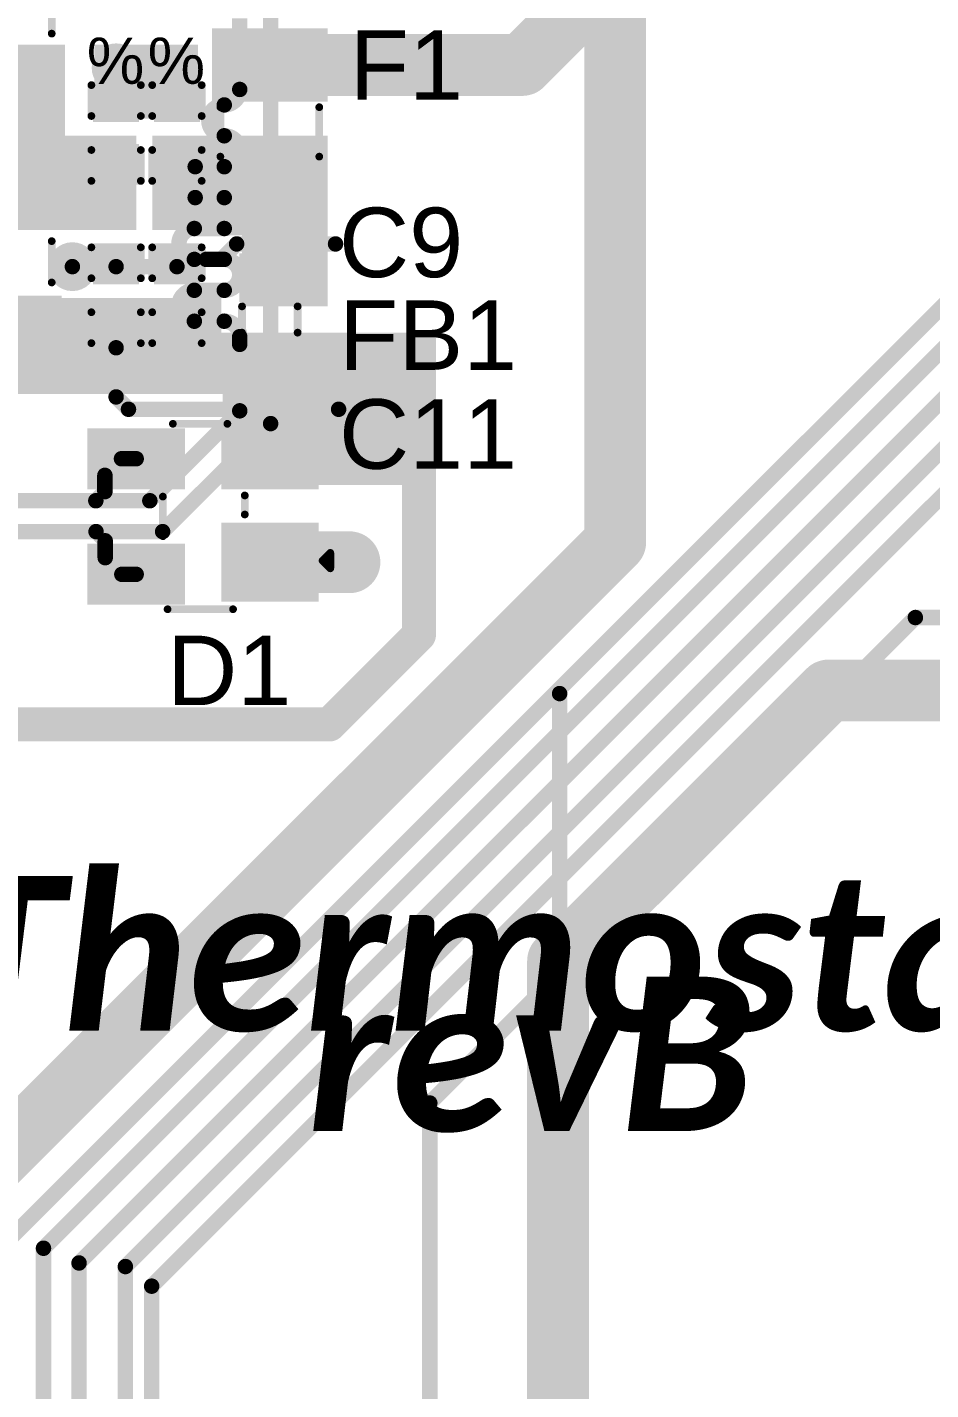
# Model space of a CAD drawing. Header units: millimetres. Extents: x -0.15 to 3.79, y -0.54 to 3.26.
# Drawn here: x 0.267 to 0.851, y 1.05 to 1.932 of the extents above; entities that cross this region are included whole.
import ezdxf

# ---------------------------------------------------------------- set-up
doc = ezdxf.new("R2010")
doc.units = ezdxf.units.MM
doc.header["$MEASUREMENT"] = 0
for name, color, linetype in [('BottomLayer', 5, 'Continuous'), ('BottomSolder', 6, 'Continuous'), ('Mechanical1', 6, 'Continuous'), ('TopLayer', 1, 'Continuous'), ('TopOverlay', 2, 'Continuous'), ('TopPaste', 8, 'Continuous'), ('TopSolder', 216, 'Continuous'), ('ViaHoleLayer', 16, 'Continuous')]:
    doc.layers.add(name, color=color, linetype=linetype)
doc.styles.add('Arial', font='', dxfattribs={"height": 0.2})
doc.styles.add('Calibri', font='', dxfattribs={"height": 0.2})
doc.styles.get('Arial').set_extended_font_data('Arial')
doc.styles.get('Calibri').set_extended_font_data('Calibri', italic=True, bold=True)

# ---------------------------------------------------------------- blocks, each defined once
blk = doc.blocks.new('IND_1206_2')
at = {"layer": 'TopLayer'}
for points in [[(-0.08110235, 0.03582675), (-0.02598425, 0.03582675), (-0.02598425, -0.03582675), (-0.08110235, -0.03582675)], [(0.02598425, 0.03582675), (0.08110235, 0.03582675), (0.08110235, -0.03582675), (0.02598425, -0.03582675)]]:
    blk.add_hatch(color=1, dxfattribs=at).paths.add_polyline_path(points)
at = {"layer": 'TopPaste'}
for points in [[(-0.08110235, 0.03582675), (-0.02598425, 0.03582675), (-0.02598425, -0.03582675), (-0.08110235, -0.03582675)], [(0.02598425, 0.03582675), (0.08110235, 0.03582675), (0.08110235, -0.03582675), (0.02598425, -0.03582675)]]:
    blk.add_hatch(color=8, dxfattribs=at).paths.add_polyline_path(points)
at = {"layer": 'TopSolder'}
for points in [[(-0.08510235, 0.03982675), (-0.02198425, 0.03982675), (-0.02198425, -0.03982675), (-0.08510235, -0.03982675)], [(0.02198425, 0.03982675), (0.08510235, 0.03982675), (0.08510235, -0.03982675), (0.02198425, -0.03982675)]]:
    blk.add_hatch(color=216, dxfattribs=at).paths.add_polyline_path(points)
at = {"layer": 'TopOverlay', "const_width": 0.005}
for points in [[(-0.0133858, 0.0334331), (0.0133858, 0.0334331)], [(-0.0133858, -0.0334331), (0.0133858, -0.0334331)]]:
    blk.add_lwpolyline(points, dxfattribs=at)
at = {"layer": 'TopOverlay', "const_width": 0.0025}
for points in [[(-0.0146358, 0.0334331, 1), (-0.0121358, 0.0334331, 1)], [(0.0121358, 0.0334331, 1), (0.0146358, 0.0334331, 1)], [(-0.0146358, -0.0334331, 1), (-0.0121358, -0.0334331, 1)], [(0.0121358, -0.0334331, 1), (0.0146358, -0.0334331, 1)]]:
    blk.add_lwpolyline(points, format="xyb", close=True, dxfattribs=at)
blk = doc.blocks.new('SOT_143_4__4')
at = {"layer": 'TopLayer'}
for points in [[(0.02755905, 0.02165355), (0.02755905, -0.02165355), (-0.02755905, -0.02165355), (-0.02755905, 0.02165355)], [(0.11417325, 0.02362215), (0.11417325, -0.007873949999999998), (0.05905515, -0.007873950000000003), (0.05905515, 0.02362215)], [(0.02755905, -0.05118105), (0.02755905, -0.08267715), (-0.02755905, -0.08267715), (-0.02755905, -0.05118105)], [(0.11417325, -0.05118105), (0.11417325, -0.08267715), (0.05905515, -0.08267715), (0.05905515, -0.05118105)]]:
    blk.add_hatch(color=1, dxfattribs=at).paths.add_polyline_path(points)
at = {"layer": 'TopPaste'}
for points in [[(0.02755905, 0.02165355), (0.02755905, -0.02165355), (-0.02755905, -0.02165355), (-0.02755905, 0.02165355)], [(0.11417325, 0.02362215), (0.11417325, -0.007873949999999998), (0.05905515, -0.007873950000000003), (0.05905515, 0.02362215)], [(0.02755905, -0.05118105), (0.02755905, -0.08267715), (-0.02755905, -0.08267715), (-0.02755905, -0.05118105)], [(0.11417325, -0.05118105), (0.11417325, -0.08267715), (0.05905515, -0.08267715), (0.05905515, -0.05118105)]]:
    blk.add_hatch(color=8, dxfattribs=at).paths.add_polyline_path(points)
at = {"layer": 'TopSolder'}
for points in [[(0.11817325, 0.02762215), (0.11817325, -0.01187395), (0.05505515, -0.01187395), (0.05505515, 0.02762215)], [(0.03155905, 0.02565355), (0.03155905, -0.02565355), (-0.03155905, -0.02565355), (-0.03155905, 0.02565355)], [(0.03155905, -0.04718105), (0.03155905, -0.08667715), (-0.03155905, -0.08667715), (-0.03155905, -0.04718105)], [(0.11817325, -0.04718105), (0.11817325, -0.08667715), (0.05505515, -0.08667715), (0.05505515, -0.04718105)]]:
    blk.add_hatch(color=216, dxfattribs=at).paths.add_polyline_path(points)
at = {"layer": 'TopOverlay', "const_width": 0.005}
for points in [[(0.0663247, 0.0304725), (0.0239407, 0.0304725)], [(-0.039, 0.004), (-0.039, -0.006)], [(-0.034, -0.001), (-0.039, 0.004)], [(-0.034, -0.001), (-0.039, -0.006)], [(0.0693615, -0.0167819), (0.0693615, -0.0424075)], [(0.0163407, -0.0308235), (0.0163407, -0.0431499)], [(0.0628911, -0.0895275), (0.0276175, -0.0895275)]]:
    blk.add_lwpolyline(points, dxfattribs=at)
at = {"layer": 'TopOverlay', "const_width": 0.0025}
for points in [[(0.0226907, 0.0304725, 1), (0.0251907, 0.0304725, 1)], [(0.0650747, 0.0304725, 1), (0.0675747, 0.0304725, 1)], [(-0.04025, 0.004, 1), (-0.03775, 0.004, 1)], [(-0.04025, 0.004, 1), (-0.03775, 0.004, 1)], [(-0.03525, -0.001, 1), (-0.03275, -0.001, 1)], [(-0.03525, -0.001, 1), (-0.03275, -0.001, 1)], [(-0.04025, -0.006, 1), (-0.03775, -0.006, 1)], [(-0.04025, -0.006, 1), (-0.03775, -0.006, 1)], [(0.0681115, -0.0167819, 1), (0.0706115, -0.0167819, 1)], [(0.0150907, -0.0308235, 1), (0.0175907, -0.0308235, 1)], [(0.0150907, -0.0431499, 1), (0.0175907, -0.0431499, 1)], [(0.0681115, -0.0424075, 1), (0.0706115, -0.0424075, 1)], [(0.0263675, -0.0895275, 1), (0.0288675, -0.0895275, 1)], [(0.0616411, -0.0895275, 1), (0.0641411, -0.0895275, 1)]]:
    blk.add_lwpolyline(points, format="xyb", close=True, dxfattribs=at)
blk = doc.blocks.new('F____0805_9')
at = {"layer": 'TopLayer'}
for points in [[(-0.02362195, -0.03346455), (-0.06299205, -0.03346455), (-0.06299205, 0.03346455), (-0.02362195, 0.03346455)], [(0.06299225, -0.03346455), (0.02362215, -0.03346455), (0.02362215, 0.03346455), (0.06299225, 0.03346455)]]:
    blk.add_hatch(color=1, dxfattribs=at).paths.add_polyline_path(points)
at = {"layer": 'TopPaste'}
for points in [[(-0.02362195, -0.03346455), (-0.06299205, -0.03346455), (-0.06299205, 0.03346455), (-0.02362195, 0.03346455)], [(0.06299225, -0.03346455), (0.02362215, -0.03346455), (0.02362215, 0.03346455), (0.06299225, 0.03346455)]]:
    blk.add_hatch(color=8, dxfattribs=at).paths.add_polyline_path(points)
at = {"layer": 'TopSolder'}
for points in [[(-0.01962195000000001, -0.03746455), (-0.06699205, -0.03746455), (-0.06699205, 0.03746455), (-0.01962195, 0.03746455)], [(0.06699225, -0.03746455), (0.01962214999999999, -0.03746455), (0.01962215, 0.03746455), (0.06699225, 0.03746455)]]:
    blk.add_hatch(color=216, dxfattribs=at).paths.add_polyline_path(points)
at = {"layer": 'TopOverlay', "const_width": 0.005}
for points in [[(-0.016, 0.032), (0.016, 0.032)], [(-0.016, -0.032), (0.016, -0.032)]]:
    blk.add_lwpolyline(points, dxfattribs=at)
at = {"layer": 'TopOverlay', "const_width": 0.0025}
for points in [[(-0.01725, 0.032, 1), (-0.01475, 0.032, 1)], [(0.01475, 0.032, 1), (0.01725, 0.032, 1)], [(-0.01725, -0.032, 1), (-0.01475, -0.032, 1)], [(0.01475, -0.032, 1), (0.01725, -0.032, 1)]]:
    blk.add_lwpolyline(points, format="xyb", close=True, dxfattribs=at)
blk = doc.blocks.new('C___0402_31')
at = {"layer": 'TopLayer'}
for points in [[(-0.0275, -0.0125), (-0.0275, 0.0125), (-0.009499999999999998, 0.0125), (-0.009500000000000001, -0.0125)], [(0.009499999999999998, -0.0125), (0.009500000000000001, 0.0125), (0.0275, 0.0125), (0.0275, -0.0125)]]:
    blk.add_hatch(color=1, dxfattribs=at).paths.add_polyline_path(points)
at = {"layer": 'TopPaste'}
for points in [[(-0.0275, -0.0125), (-0.0275, 0.0125), (-0.009499999999999998, 0.0125), (-0.009500000000000001, -0.0125)], [(0.009499999999999998, -0.0125), (0.009500000000000001, 0.0125), (0.0275, 0.0125), (0.0275, -0.0125)]]:
    blk.add_hatch(color=8, dxfattribs=at).paths.add_polyline_path(points)
at = {"layer": 'TopSolder'}
for points in [[(-0.0298622, -0.0148622), (-0.0298622, 0.0148622), (-0.007137799999999999, 0.0148622), (-0.007137800000000001, -0.0148622)], [(0.007137799999999999, -0.0148622), (0.007137800000000001, 0.0148622), (0.0298622, 0.0148622), (0.0298622, -0.0148622)]]:
    blk.add_hatch(color=216, dxfattribs=at).paths.add_polyline_path(points)
at = {"layer": 'TopOverlay', "const_width": 0.005}
for points in [[(-0.031, 0.016), (-0.031, -0.016)], [(-0.031, 0.016), (-0.011, 0.016)], [(0.011, 0.016), (0.031, 0.016)], [(0.031, 0.016), (0.031, -0.016)], [(-0.031, -0.016), (-0.011, -0.016)], [(0.011, -0.016), (0.031, -0.016)]]:
    blk.add_lwpolyline(points, dxfattribs=at)
at = {"layer": 'TopOverlay', "const_width": 0.0025}
for points in [[(-0.03225, 0.016, 1), (-0.02975, 0.016, 1)], [(-0.03225, 0.016, 1), (-0.02975, 0.016, 1)], [(-0.01225, 0.016, 1), (-0.00975, 0.016, 1)], [(0.00975, 0.016, 1), (0.01225, 0.016, 1)], [(0.02975, 0.016, 1), (0.03225, 0.016, 1)], [(0.02975, 0.016, 1), (0.03225, 0.016, 1)], [(-0.03225, -0.016, 1), (-0.02975, -0.016, 1)], [(-0.03225, -0.016, 1), (-0.02975, -0.016, 1)], [(-0.01225, -0.016, 1), (-0.00975, -0.016, 1)], [(0.00975, -0.016, 1), (0.01225, -0.016, 1)], [(0.02975, -0.016, 1), (0.03225, -0.016, 1)], [(0.02975, -0.016, 1), (0.03225, -0.016, 1)]]:
    blk.add_lwpolyline(points, format="xyb", close=True, dxfattribs=at)
blk = doc.blocks.new('C___0402_32')
at = {"layer": 'TopLayer'}
for points in [[(-0.0275, -0.0125), (-0.0275, 0.0125), (-0.009499999999999998, 0.0125), (-0.009500000000000001, -0.0125)], [(0.009499999999999998, -0.0125), (0.009500000000000001, 0.0125), (0.0275, 0.0125), (0.0275, -0.0125)]]:
    blk.add_hatch(color=1, dxfattribs=at).paths.add_polyline_path(points)
at = {"layer": 'TopPaste'}
for points in [[(-0.0275, -0.0125), (-0.0275, 0.0125), (-0.009499999999999998, 0.0125), (-0.009500000000000001, -0.0125)], [(0.009499999999999998, -0.0125), (0.009500000000000001, 0.0125), (0.0275, 0.0125), (0.0275, -0.0125)]]:
    blk.add_hatch(color=8, dxfattribs=at).paths.add_polyline_path(points)
at = {"layer": 'TopSolder'}
for points in [[(-0.0298622, -0.0148622), (-0.0298622, 0.0148622), (-0.007137799999999999, 0.0148622), (-0.007137800000000001, -0.0148622)], [(0.007137799999999999, -0.0148622), (0.007137800000000001, 0.0148622), (0.0298622, 0.0148622), (0.0298622, -0.0148622)]]:
    blk.add_hatch(color=216, dxfattribs=at).paths.add_polyline_path(points)
at = {"layer": 'TopOverlay', "const_width": 0.005}
for points in [[(-0.031, 0.016), (-0.031, -0.016)], [(-0.031, 0.016), (-0.011, 0.016)], [(0.011, 0.016), (0.031, 0.016)], [(0.031, 0.016), (0.031, -0.016)], [(-0.031, -0.016), (-0.011, -0.016)], [(0.011, -0.016), (0.031, -0.016)]]:
    blk.add_lwpolyline(points, dxfattribs=at)
at = {"layer": 'TopOverlay', "const_width": 0.0025}
for points in [[(-0.03225, 0.016, 1), (-0.02975, 0.016, 1)], [(-0.03225, 0.016, 1), (-0.02975, 0.016, 1)], [(-0.01225, 0.016, 1), (-0.00975, 0.016, 1)], [(0.00975, 0.016, 1), (0.01225, 0.016, 1)], [(0.02975, 0.016, 1), (0.03225, 0.016, 1)], [(0.02975, 0.016, 1), (0.03225, 0.016, 1)], [(-0.03225, -0.016, 1), (-0.02975, -0.016, 1)], [(-0.03225, -0.016, 1), (-0.02975, -0.016, 1)], [(-0.01225, -0.016, 1), (-0.00975, -0.016, 1)], [(0.00975, -0.016, 1), (0.01225, -0.016, 1)], [(0.02975, -0.016, 1), (0.03225, -0.016, 1)], [(0.02975, -0.016, 1), (0.03225, -0.016, 1)]]:
    blk.add_lwpolyline(points, format="xyb", close=True, dxfattribs=at)
blk = doc.blocks.new('IND_0603__1608_M_______149')
at = {"layer": 'TopLayer'}
for points in [[(-0.03937, 0.01574805), (-0.015748, 0.01574805), (-0.015748, -0.01574805), (-0.03937, -0.01574805)], [(0.0157481, 0.01574805), (0.0393701, 0.01574805), (0.0393701, -0.01574805), (0.0157481, -0.01574805)]]:
    blk.add_hatch(color=1, dxfattribs=at).paths.add_polyline_path(points)
at = {"layer": 'TopPaste'}
for points in [[(-0.03937, 0.01574805), (-0.015748, 0.01574805), (-0.015748, -0.01574805), (-0.03937, -0.01574805)], [(0.0157481, 0.01574805), (0.0393701, 0.01574805), (0.0393701, -0.01574805), (0.0157481, -0.01574805)]]:
    blk.add_hatch(color=8, dxfattribs=at).paths.add_polyline_path(points)
at = {"layer": 'TopSolder'}
for points in [[(-0.04337, 0.01974805), (-0.011748, 0.01974805), (-0.011748, -0.01974805), (-0.04337, -0.01974805)], [(0.0117481, 0.01974805), (0.0433701, 0.01974805), (0.0433701, -0.01974805), (0.0117481, -0.01974805)]]:
    blk.add_hatch(color=216, dxfattribs=at).paths.add_polyline_path(points)
at = {"layer": 'TopOverlay', "const_width": 0.005}
for points in [[(-0.008, 0.018), (0.009, 0.018)], [(-0.008, -0.018), (0.009, -0.018)]]:
    blk.add_lwpolyline(points, dxfattribs=at)
at = {"layer": 'TopOverlay', "const_width": 0.0025}
for points in [[(-0.00925, 0.018, 1), (-0.00675, 0.018, 1)], [(0.00775, 0.018, 1), (0.01025, 0.018, 1)], [(-0.00925, -0.018, 1), (-0.00675, -0.018, 1)], [(0.00775, -0.018, 1), (0.01025, -0.018, 1)]]:
    blk.add_lwpolyline(points, format="xyb", close=True, dxfattribs=at)
blk = doc.blocks.new('F____1206__3216_M_______150')
at = {"layer": 'TopLayer'}
for points in [[(-0.08102365, 0.03582675), (-0.03929135, 0.03582675), (-0.03929135, -0.03582675), (-0.08102365, -0.03582675)], [(0.03929135, 0.03582675), (0.08102365, 0.03582675), (0.08102365, -0.03582675), (0.03929135, -0.03582675)]]:
    blk.add_hatch(color=1, dxfattribs=at).paths.add_polyline_path(points)
at = {"layer": 'TopPaste'}
for points in [[(-0.08102365, 0.03582675), (-0.03929135, 0.03582675), (-0.03929135, -0.03582675), (-0.08102365, -0.03582675)], [(0.03929135, 0.03582675), (0.08102365, 0.03582675), (0.08102365, -0.03582675), (0.03929135, -0.03582675)]]:
    blk.add_hatch(color=8, dxfattribs=at).paths.add_polyline_path(points)
at = {"layer": 'TopSolder'}
for points in [[(-0.08502365, 0.03982675), (-0.03529135, 0.03982675), (-0.03529135, -0.03982675), (-0.08502365, -0.03982675)], [(0.03529135, 0.03982675), (0.08502365, 0.03982675), (0.08502365, -0.03982675), (0.03529135, -0.03982675)]]:
    blk.add_hatch(color=216, dxfattribs=at).paths.add_polyline_path(points)
at = {"layer": 'TopOverlay', "const_width": 0.005}
for points in [[(-0.0267717, 0.0334331), (0.0267717, 0.0334331)], [(-0.0267717, -0.0334331), (0.0267717, -0.0334331)]]:
    blk.add_lwpolyline(points, dxfattribs=at)
at = {"layer": 'TopOverlay', "const_width": 0.0025}
for points in [[(-0.0280217, 0.0334331, 1), (-0.0255217, 0.0334331, 1)], [(0.0255217, 0.0334331, 1), (0.0280217, 0.0334331, 1)], [(-0.0252147, -7.96e-05, 1), (-0.0227147, -7.96e-05, 1)], [(-0.00125, -0.001, 1), (0.00125, -0.001, 1)], [(-0.00125, -0.001, 1), (0.00125, -0.001, 1)], [(0.02275, -0.001, 1), (0.02525, -0.001, 1)], [(-0.0280217, -0.0334331, 1), (-0.0255217, -0.0334331, 1)], [(0.0255217, -0.0334331, 1), (0.0280217, -0.0334331, 1)]]:
    blk.add_lwpolyline(points, format="xyb", close=True, dxfattribs=at)
at = {"layer": 'TopOverlay', "const_width": 0.005}
for points in [[(-0.0239647, -7.96e-05, -0.96233084381626), (0, -0.001)], [(0.024, -0.001, -0.9999999999999999), (0, -0.001)]]:
    blk.add_lwpolyline(points, format="xyb", dxfattribs=at)
blk = doc.blocks.new('C___0402_175')
at = {"layer": 'TopLayer'}
for points in [[(-0.0275, -0.0125), (-0.0275, 0.0125), (-0.009499999999999998, 0.0125), (-0.009500000000000001, -0.0125)], [(0.009499999999999998, -0.0125), (0.009500000000000001, 0.0125), (0.0275, 0.0125), (0.0275, -0.0125)]]:
    blk.add_hatch(color=1, dxfattribs=at).paths.add_polyline_path(points)
at = {"layer": 'TopPaste'}
for points in [[(-0.0275, -0.0125), (-0.0275, 0.0125), (-0.009499999999999998, 0.0125), (-0.009500000000000001, -0.0125)], [(0.009499999999999998, -0.0125), (0.009500000000000001, 0.0125), (0.0275, 0.0125), (0.0275, -0.0125)]]:
    blk.add_hatch(color=8, dxfattribs=at).paths.add_polyline_path(points)
at = {"layer": 'TopSolder'}
for points in [[(-0.0298622, -0.0148622), (-0.0298622, 0.0148622), (-0.007137799999999999, 0.0148622), (-0.007137800000000001, -0.0148622)], [(0.007137799999999999, -0.0148622), (0.007137800000000001, 0.0148622), (0.0298622, 0.0148622), (0.0298622, -0.0148622)]]:
    blk.add_hatch(color=216, dxfattribs=at).paths.add_polyline_path(points)
at = {"layer": 'TopOverlay', "const_width": 0.005}
for points in [[(-0.031, 0.016), (-0.031, -0.016)], [(-0.031, 0.016), (-0.011, 0.016)], [(0.011, 0.016), (0.031, 0.016)], [(0.031, 0.016), (0.031, -0.016)], [(-0.031, -0.016), (-0.011, -0.016)], [(0.011, -0.016), (0.031, -0.016)]]:
    blk.add_lwpolyline(points, dxfattribs=at)
at = {"layer": 'TopOverlay', "const_width": 0.0025}
for points in [[(-0.03225, 0.016, 1), (-0.02975, 0.016, 1)], [(-0.03225, 0.016, 1), (-0.02975, 0.016, 1)], [(-0.01225, 0.016, 1), (-0.00975, 0.016, 1)], [(0.00975, 0.016, 1), (0.01225, 0.016, 1)], [(0.02975, 0.016, 1), (0.03225, 0.016, 1)], [(0.02975, 0.016, 1), (0.03225, 0.016, 1)], [(-0.03225, -0.016, 1), (-0.02975, -0.016, 1)], [(-0.03225, -0.016, 1), (-0.02975, -0.016, 1)], [(-0.01225, -0.016, 1), (-0.00975, -0.016, 1)], [(0.00975, -0.016, 1), (0.01225, -0.016, 1)], [(0.02975, -0.016, 1), (0.03225, -0.016, 1)], [(0.02975, -0.016, 1), (0.03225, -0.016, 1)]]:
    blk.add_lwpolyline(points, format="xyb", close=True, dxfattribs=at)
blk = doc.blocks.new('C___0402_176')
at = {"layer": 'TopLayer'}
for points in [[(-0.0275, -0.0125), (-0.0275, 0.0125), (-0.009499999999999998, 0.0125), (-0.009500000000000001, -0.0125)], [(0.009499999999999998, -0.0125), (0.009500000000000001, 0.0125), (0.0275, 0.0125), (0.0275, -0.0125)]]:
    blk.add_hatch(color=1, dxfattribs=at).paths.add_polyline_path(points)
at = {"layer": 'TopPaste'}
for points in [[(-0.0275, -0.0125), (-0.0275, 0.0125), (-0.009499999999999998, 0.0125), (-0.009500000000000001, -0.0125)], [(0.009499999999999998, -0.0125), (0.009500000000000001, 0.0125), (0.0275, 0.0125), (0.0275, -0.0125)]]:
    blk.add_hatch(color=8, dxfattribs=at).paths.add_polyline_path(points)
at = {"layer": 'TopSolder'}
for points in [[(-0.0298622, -0.0148622), (-0.0298622, 0.0148622), (-0.007137799999999999, 0.0148622), (-0.007137800000000001, -0.0148622)], [(0.007137799999999999, -0.0148622), (0.007137800000000001, 0.0148622), (0.0298622, 0.0148622), (0.0298622, -0.0148622)]]:
    blk.add_hatch(color=216, dxfattribs=at).paths.add_polyline_path(points)
at = {"layer": 'TopOverlay', "const_width": 0.005}
for points in [[(-0.031, 0.016), (-0.031, -0.016)], [(-0.031, 0.016), (-0.011, 0.016)], [(0.011, 0.016), (0.031, 0.016)], [(0.031, 0.016), (0.031, -0.016)], [(-0.031, -0.016), (-0.011, -0.016)], [(0.011, -0.016), (0.031, -0.016)]]:
    blk.add_lwpolyline(points, dxfattribs=at)
at = {"layer": 'TopOverlay', "const_width": 0.0025}
for points in [[(-0.03225, 0.016, 1), (-0.02975, 0.016, 1)], [(-0.03225, 0.016, 1), (-0.02975, 0.016, 1)], [(-0.01225, 0.016, 1), (-0.00975, 0.016, 1)], [(0.00975, 0.016, 1), (0.01225, 0.016, 1)], [(0.02975, 0.016, 1), (0.03225, 0.016, 1)], [(0.02975, 0.016, 1), (0.03225, 0.016, 1)], [(-0.03225, -0.016, 1), (-0.02975, -0.016, 1)], [(-0.03225, -0.016, 1), (-0.02975, -0.016, 1)], [(-0.01225, -0.016, 1), (-0.00975, -0.016, 1)], [(0.00975, -0.016, 1), (0.01225, -0.016, 1)], [(0.02975, -0.016, 1), (0.03225, -0.016, 1)], [(0.02975, -0.016, 1), (0.03225, -0.016, 1)]]:
    blk.add_lwpolyline(points, format="xyb", close=True, dxfattribs=at)

msp = doc.modelspace()

# ---------------------------------------------------------------- hatches: boundary and pattern name
at = {"layer": 'BottomLayer'}
h = msp.add_hatch(color=5, dxfattribs=at)
edge = h.paths.add_edge_path()
edge.add_arc((0.324, 1.906), 0.011811, 0, 360)
h = msp.add_hatch(color=5, dxfattribs=at)
edge = h.paths.add_edge_path()
edge.add_arc((0.295689, 1.777311), 0.011811, 0, 360)
h = msp.add_hatch(color=5, dxfattribs=at)
edge = h.paths.add_edge_path()
edge.add_arc((0.475, 1.586), 0.011811, 0, 360)
at = {"layer": 'BottomSolder'}
h = msp.add_hatch(color=6, dxfattribs=at)
edge = h.paths.add_edge_path()
edge.add_arc((0.324, 1.906), 0.015811, 0, 360)
h = msp.add_hatch(color=6, dxfattribs=at)
edge = h.paths.add_edge_path()
edge.add_arc((0.295689, 1.777311), 0.015811, 0, 360)
h = msp.add_hatch(color=6, dxfattribs=at)
edge = h.paths.add_edge_path()
edge.add_arc((0.475, 1.586), 0.015811, 0, 360)
at = {"layer": 'TopLayer'}
for points in [[(0.208, 1.8339921), (0.291, 1.8339921), (0.291, 1.9209999), (0.208, 1.9209999)], [(0.31, 1.873), (0.377, 1.873), (0.377, 1.921), (0.31, 1.921)], [(0.208, 1.8010002), (0.337, 1.8010002), (0.337, 1.862), (0.208, 1.862)], [(0.461, 1.862), (0.3473702, 1.862), (0.3473702, 1.8010002), (0.461, 1.8010002)], [(0.4054744, 1.7515974), (0.461, 1.7515974), (0.461, 1.806), (0.4054744, 1.806)], [(0.208, 1.695), (0.392, 1.695), (0.392, 1.757), (0.208, 1.757)], [(0.375, 1.695), (0.461, 1.695), (0.461, 1.7345974), (0.375, 1.7345974)], [(0.393, 1.636), (0.531, 1.636), (0.531, 1.7345974), (0.393, 1.7345974)]]:
    msp.add_hatch(color=1, dxfattribs=at).paths.add_polyline_path(points)
h = msp.add_hatch(color=1, dxfattribs=at)
edge = h.paths.add_edge_path()
edge.add_arc((0.324, 1.906), 0.011811, 0, 360)
h = msp.add_hatch(color=1, dxfattribs=at)
edge = h.paths.add_edge_path()
edge.add_arc((0.295689, 1.777311), 0.011811, 0, 360)
h = msp.add_hatch(color=1, dxfattribs=at)
edge = h.paths.add_edge_path()
edge.add_arc((0.475, 1.586), 0.011811, 0, 360)
at = {"layer": 'TopSolder'}
h = msp.add_hatch(color=216, dxfattribs=at)
edge = h.paths.add_edge_path()
edge.add_arc((0.324, 1.906), 0.015811, 0, 360)
h = msp.add_hatch(color=216, dxfattribs=at)
edge = h.paths.add_edge_path()
edge.add_arc((0.295689, 1.777311), 0.015811, 0, 360)
h = msp.add_hatch(color=216, dxfattribs=at)
edge = h.paths.add_edge_path()
edge.add_arc((0.475, 1.586), 0.015811, 0, 360)
at = {"layer": 'ViaHoleLayer'}
h = msp.add_hatch(color=16, dxfattribs=at)
edge = h.paths.add_edge_path()
edge.add_arc((0.324, 1.906), 0.0059055, 0, 360)
h = msp.add_hatch(color=16, dxfattribs=at)
edge = h.paths.add_edge_path()
edge.add_arc((0.295689, 1.777311), 0.0059055, 0, 360)
h = msp.add_hatch(color=16, dxfattribs=at)
edge = h.paths.add_edge_path()
edge.add_arc((0.475, 1.586), 0.0059055, 0, 360)

# ---------------------------------------------------------------- linework, layer by layer
at = {"layer": 'BottomLayer'}
for points, const_width in [([(0.424, 1.6757159), (0.424, 2.0637159)], 0.01), ([(0.404, 1.8920005), (0.404, 1.938)], 0.01), ([(0.393999, 1.8820005), (0.394, 1.8820005)], 0.01), ([(0.393999, 1.8620005), (0.394, 1.8620005)], 0.01), ([(0.375176, 1.8420005), (0.394, 1.8420005)], 0.01), ([(0.375176, 1.8220005), (0.394, 1.8220005)], 0.01), ([(0.3746299, 1.8020005), (0.394, 1.8020005)], 0.01), ([(0.3746299, 1.7820005), (0.394, 1.7820005)], 0.01), ([(0.3746299, 1.7620005), (0.394, 1.7620005)], 0.01), ([(0.3746299, 1.7420005), (0.394, 1.7420005)], 0.01), ([(0.404, 1.727), (0.404, 1.7320005)], 0.01), ([(0.404, 1.6840001), (0.404, 1.727)], 0.01), ([(0.3458188, 1.6258189), (0.404, 1.6840001)], 0.01), ([(0.354103, 1.6058189), (0.424, 1.6757159)], 0.01), ([(0.2299971, 1.6258189), (0.3458188, 1.6258189)], 0.01), ([(0.2299971, 1.6058189), (0.354103, 1.6058189)], 0.01), ([(0.61, 1.328), (0.785, 1.503)], 0.04), ([(0.785, 1.503), (1.4040001, 1.503)], 0.04), ([(0.61, -0.264), (0.61, 1.328)], 0.04)]:
    msp.add_lwpolyline(points, dxfattribs=dict(at, const_width=const_width))
at = {"layer": 'BottomLayer', "const_width": 0.01}
for points in [[(0.404, 1.8920005, -0.4142135623730951), (0.394, 1.8820005)], [(0.393999, 1.8620005, -0.9999999999999999), (0.393999, 1.8820005)], [(0.394, 1.8620005, -0.9999999999999999), (0.394, 1.8420005)], [(0.375176, 1.8220005, -0.9999999999999999), (0.375176, 1.8420005)], [(0.394, 1.8220005, -0.9999999999999999), (0.394, 1.8020005)], [(0.3746299, 1.7820005, -0.9999999999999999), (0.3746299, 1.8020005)], [(0.394, 1.7820005, -0.9999999999999999), (0.394, 1.7620005)], [(0.3746299, 1.7420005, -0.9999999999999999), (0.3746299, 1.7620005)], [(0.394, 1.7420005, -0.4142135623730951), (0.404, 1.7320005)]]:
    msp.add_lwpolyline(points, format="xyb", dxfattribs=at)
at = {"layer": 'BottomLayer'}
for points, const_width in [([(0.4015, 1.8920005, 1), (0.4065, 1.8920005, 1)], 0.005), ([(0.4015, 1.8920005, 1), (0.4065, 1.8920005, 1)], 0.005), ([(0.391499, 1.8820005, 1), (0.396499, 1.8820005, 1)], 0.005), ([(0.391499, 1.8820005, 1), (0.396499, 1.8820005, 1)], 0.005), ([(0.3915, 1.8820005, 1), (0.3965, 1.8820005, 1)], 0.005), ([(0.3915, 1.8820005, 1), (0.3965, 1.8820005, 1)], 0.005), ([(0.391499, 1.8620005, 1), (0.396499, 1.8620005, 1)], 0.005), ([(0.391499, 1.8620005, 1), (0.396499, 1.8620005, 1)], 0.005), ([(0.3915, 1.8620005, 1), (0.3965, 1.8620005, 1)], 0.005), ([(0.3915, 1.8620005, 1), (0.3965, 1.8620005, 1)], 0.005), ([(0.372676, 1.8420005, 1), (0.377676, 1.8420005, 1)], 0.005), ([(0.372676, 1.8420005, 1), (0.377676, 1.8420005, 1)], 0.005), ([(0.3915, 1.8420005, 1), (0.3965, 1.8420005, 1)], 0.005), ([(0.3915, 1.8420005, 1), (0.3965, 1.8420005, 1)], 0.005), ([(0.372676, 1.8220005, 1), (0.377676, 1.8220005, 1)], 0.005), ([(0.372676, 1.8220005, 1), (0.377676, 1.8220005, 1)], 0.005), ([(0.3915, 1.8220005, 1), (0.3965, 1.8220005, 1)], 0.005), ([(0.3915, 1.8220005, 1), (0.3965, 1.8220005, 1)], 0.005), ([(0.3721299, 1.8020005, 1), (0.3771299, 1.8020005, 1)], 0.005), ([(0.3721299, 1.8020005, 1), (0.3771299, 1.8020005, 1)], 0.005), ([(0.3915, 1.8020005, 1), (0.3965, 1.8020005, 1)], 0.005), ([(0.3915, 1.8020005, 1), (0.3965, 1.8020005, 1)], 0.005), ([(0.3721299, 1.7820005, 1), (0.3771299, 1.7820005, 1)], 0.005), ([(0.3721299, 1.7820005, 1), (0.3771299, 1.7820005, 1)], 0.005), ([(0.3915, 1.7820005, 1), (0.3965, 1.7820005, 1)], 0.005), ([(0.3915, 1.7820005, 1), (0.3965, 1.7820005, 1)], 0.005), ([(0.3721299, 1.7620005, 1), (0.3771299, 1.7620005, 1)], 0.005), ([(0.3721299, 1.7620005, 1), (0.3771299, 1.7620005, 1)], 0.005), ([(0.3915, 1.7620005, 1), (0.3965, 1.7620005, 1)], 0.005), ([(0.3915, 1.7620005, 1), (0.3965, 1.7620005, 1)], 0.005), ([(0.3721299, 1.7420005, 1), (0.3771299, 1.7420005, 1)], 0.005), ([(0.3721299, 1.7420005, 1), (0.3771299, 1.7420005, 1)], 0.005), ([(0.3915, 1.7420005, 1), (0.3965, 1.7420005, 1)], 0.005), ([(0.3915, 1.7420005, 1), (0.3965, 1.7420005, 1)], 0.005), ([(0.4015, 1.7320005, 1), (0.4065, 1.7320005, 1)], 0.005), ([(0.4015, 1.7320005, 1), (0.4065, 1.7320005, 1)], 0.005), ([(0.4015, 1.727, 1), (0.4065, 1.727, 1)], 0.005), ([(0.4015, 1.727, 1), (0.4065, 1.727, 1)], 0.005), ([(0.4015, 1.6840001, 1), (0.4065, 1.6840001, 1)], 0.005), ([(0.4015, 1.6840001, 1), (0.4065, 1.6840001, 1)], 0.005), ([(0.4215, 1.6757159, 1), (0.4265, 1.6757159, 1)], 0.005), ([(0.4215, 1.6757159, 1), (0.4265, 1.6757159, 1)], 0.005), ([(0.3433188, 1.6258189, 1), (0.3483188, 1.6258189, 1)], 0.005), ([(0.3433188, 1.6258189, 1), (0.3483188, 1.6258189, 1)], 0.005), ([(0.351603, 1.6058189, 1), (0.356603, 1.6058189, 1)], 0.005), ([(0.351603, 1.6058189, 1), (0.356603, 1.6058189, 1)], 0.005), ([(0.775, 1.503, 1), (0.795, 1.503, 1)], 0.02), ([(0.775, 1.503, 1), (0.795, 1.503, 1)], 0.02), ([(0.6, 1.328, 1), (0.62, 1.328, 1)], 0.02), ([(0.6, 1.328, 1), (0.62, 1.328, 1)], 0.02)]:
    msp.add_lwpolyline(points, format="xyb", close=True, dxfattribs=dict(at, const_width=const_width))
at = {"layer": 'Mechanical1', "const_width": 0.01}
msp.add_lwpolyline([(0.6109999, -0.534), (0.611, 1.501)], dxfattribs=at)
msp.add_lwpolyline([(0.6109999, -0.534), (0.611, 1.501)], dxfattribs=at)
at = {"layer": 'Mechanical1', "const_width": 0.005}
msp.add_lwpolyline([(0.6085, 1.501, 1), (0.6135, 1.501, 1)], format="xyb", close=True, dxfattribs=at)
msp.add_lwpolyline([(0.6085, 1.501, 1), (0.6135, 1.501, 1)], format="xyb", close=True, dxfattribs=at)
at = {"layer": 'TopLayer'}
for points, const_width in [([(0.5868268, 1.9078268), (0.647, 1.968)], 0.04), ([(0.647, 1.599), (0.647, 1.968)], 0.04), ([(0.4234744, 1.9078268), (0.5868268, 1.9078268)], 0.04), ([(0.256, 1.1490002), (1.0079998, 1.901)], 0.01), ([(0.277, 1.1420002), (1.0059998, 1.871)], 0.01), ([(0.3, 1.1324732), (1.0135268, 1.846)], 0.01), ([(0.33, 1.1301714), (1.0188279, 1.8189993)], 0.01), ([(0.347, 1.117473), (1.0275264, 1.7979994)], 0.01), ([(0.295689, 1.777311), (0.324, 1.777311)], 0.01), ([(0.324, 1.777311), (0.3633701, 1.777311)], 0.01), ([(0.462, 1.6852987), (0.4817013, 1.6852987)], 0.022), ([(0.4817013, 1.6852987), (0.52, 1.647)], 0.022), ([(0.3167318, 1.6422519), (0.3274799, 1.653)], 0.01), ([(0.3274799, 1.653), (0.337, 1.653)], 0.01), ([(0.52, 1.539), (0.52, 1.647)], 0.022), ([(0.3167318, 1.6316768), (0.3167318, 1.6422519)], 0.01), ([(0.3108739, 1.6258189), (0.3167318, 1.6316768)], 0.01), ([(0.2299971, 1.6258189), (0.3108739, 1.6258189)], 0.01), ([(0.185, 1.137), (0.647, 1.599)], 0.04), ([(0.2299971, 1.6058189), (0.3110093, 1.6058189)], 0.01), ([(0.3110093, 1.6058189), (0.3169523, 1.5998759)], 0.01), ([(0.4236142, 1.5860709), (0.4236851, 1.586)], 0.04), ([(0.4236851, 1.586), (0.475, 1.586)], 0.04), ([(0.3169523, 1.5889449), (0.3169523, 1.5998759)], 0.01), ([(0.3169523, 1.5889449), (0.3277004, 1.5781968)], 0.01), ([(0.3277004, 1.5781968), (0.337, 1.5781968)], 0.01), ([(0.527, 1.236), (0.8412243, 1.5502243)], 0.01), ([(0.8412243, 1.5502243), (2.3302245, 1.5502245)], 0.01), ([(0.462, 1.481), (0.52, 1.539)], 0.022), ([(0.185, 1.481), (0.462, 1.481)], 0.022), ([(0.527, 0.41), (0.527, 1.236)], 0.01), ([(0.277, 0.783), (0.277, 1.1420002)], 0.01), ([(0.3, 0.653), (0.3, 1.1324732)], 0.01), ([(0.33, -0.26), (0.33, 1.1301714)], 0.01), ([(0.347, -0.2473016), (0.347, 1.117473)], 0.01)]:
    msp.add_lwpolyline(points, dxfattribs=dict(at, const_width=const_width))
for points, const_width in [([(0.4134744, 1.9078268, 1), (0.4334744, 1.9078268, 1)], 0.02), ([(0.5768268, 1.9078268, 1), (0.5968268, 1.9078268, 1)], 0.02), ([(0.5768268, 1.9078268, 1), (0.5968268, 1.9078268, 1)], 0.02), ([(0.293189, 1.777311, 1), (0.298189, 1.777311, 1)], 0.005), ([(0.3215, 1.777311, 1), (0.3265, 1.777311, 1)], 0.005), ([(0.3215, 1.777311, 1), (0.3265, 1.777311, 1)], 0.005), ([(0.3608701, 1.777311, 1), (0.3658701, 1.777311, 1)], 0.005), ([(0.4565, 1.6852987, 1), (0.4675, 1.6852987, 1)], 0.011), ([(0.4762013, 1.6852987, 1), (0.4872013, 1.6852987, 1)], 0.011), ([(0.4762013, 1.6852987, 1), (0.4872013, 1.6852987, 1)], 0.011), ([(0.3249799, 1.653, 1), (0.3299799, 1.653, 1)], 0.005), ([(0.3249799, 1.653, 1), (0.3299799, 1.653, 1)], 0.005), ([(0.3345, 1.653, 1), (0.3395, 1.653, 1)], 0.005), ([(0.5145, 1.647, 1), (0.5255, 1.647, 1)], 0.011), ([(0.5145, 1.647, 1), (0.5255, 1.647, 1)], 0.011), ([(0.3142318, 1.6422519, 1), (0.3192318, 1.6422519, 1)], 0.005), ([(0.3142318, 1.6422519, 1), (0.3192318, 1.6422519, 1)], 0.005), ([(0.3142318, 1.6316768, 1), (0.3192318, 1.6316768, 1)], 0.005), ([(0.3142318, 1.6316768, 1), (0.3192318, 1.6316768, 1)], 0.005), ([(0.3083739, 1.6258189, 1), (0.3133739, 1.6258189, 1)], 0.005), ([(0.3083739, 1.6258189, 1), (0.3133739, 1.6258189, 1)], 0.005), ([(0.637, 1.599, 1), (0.657, 1.599, 1)], 0.02), ([(0.637, 1.599, 1), (0.657, 1.599, 1)], 0.02), ([(0.3085093, 1.6058189, 1), (0.3135093, 1.6058189, 1)], 0.005), ([(0.3085093, 1.6058189, 1), (0.3135093, 1.6058189, 1)], 0.005), ([(0.4136142, 1.5860709, 1), (0.4336142, 1.5860709, 1)], 0.02), ([(0.4136851, 1.586, 1), (0.4336851, 1.586, 1)], 0.02), ([(0.4136851, 1.586, 1), (0.4336851, 1.586, 1)], 0.02), ([(0.465, 1.586, 1), (0.485, 1.586, 1)], 0.02), ([(0.3144523, 1.5998759, 1), (0.3194523, 1.5998759, 1)], 0.005), ([(0.3144523, 1.5998759, 1), (0.3194523, 1.5998759, 1)], 0.005), ([(0.3144523, 1.5889449, 1), (0.3194523, 1.5889449, 1)], 0.005), ([(0.3144523, 1.5889449, 1), (0.3194523, 1.5889449, 1)], 0.005), ([(0.3252004, 1.5781968, 1), (0.3302004, 1.5781968, 1)], 0.005), ([(0.3252004, 1.5781968, 1), (0.3302004, 1.5781968, 1)], 0.005), ([(0.3345, 1.5781968, 1), (0.3395, 1.5781968, 1)], 0.005), ([(0.8387243, 1.5502243, 1), (0.8437243, 1.5502243, 1)], 0.005), ([(0.8387243, 1.5502243, 1), (0.8437243, 1.5502243, 1)], 0.005), ([(0.5145, 1.539, 1), (0.5255, 1.539, 1)], 0.011), ([(0.5145, 1.539, 1), (0.5255, 1.539, 1)], 0.011), ([(0.4565, 1.481, 1), (0.4675, 1.481, 1)], 0.011), ([(0.4565, 1.481, 1), (0.4675, 1.481, 1)], 0.011), ([(0.5245, 1.236, 1), (0.5295, 1.236, 1)], 0.005), ([(0.5245, 1.236, 1), (0.5295, 1.236, 1)], 0.005), ([(0.2745, 1.1420002, 1), (0.2795, 1.1420002, 1)], 0.005), ([(0.2745, 1.1420002, 1), (0.2795, 1.1420002, 1)], 0.005), ([(0.2975, 1.1324732, 1), (0.3025, 1.1324732, 1)], 0.005), ([(0.2975, 1.1324732, 1), (0.3025, 1.1324732, 1)], 0.005), ([(0.3275, 1.1301714, 1), (0.3325, 1.1301714, 1)], 0.005), ([(0.3275, 1.1301714, 1), (0.3325, 1.1301714, 1)], 0.005), ([(0.3445, 1.117473, 1), (0.3495, 1.117473, 1)], 0.005), ([(0.3445, 1.117473, 1), (0.3495, 1.117473, 1)], 0.005)]:
    msp.add_lwpolyline(points, format="xyb", close=True, dxfattribs=dict(at, const_width=const_width))
at = {"layer": 'TopOverlay', "const_width": 0.01}
for points in [[(0.392, 1.7820005), (0.4019995, 1.792)], [(0.4019995, 1.792), (0.466, 1.792)], [(0.382315, 1.7820005), (0.392, 1.7820005)], [(0.324, 1.693), (0.324, 1.724811)], [(0.324, 1.693), (0.332, 1.685)], [(0.332, 1.685), (0.468, 1.685)]]:
    msp.add_lwpolyline(points, dxfattribs=at)
at = {"layer": 'TopOverlay', "const_width": 0.005}
for points in [[(0.3994995, 1.792, 1), (0.4044995, 1.792, 1)], [(0.3994995, 1.792, 1), (0.4044995, 1.792, 1)], [(0.4635, 1.792, 1), (0.4685, 1.792, 1)], [(0.379815, 1.7820005, 1), (0.384815, 1.7820005, 1)], [(0.3895, 1.7820005, 1), (0.3945, 1.7820005, 1)], [(0.3895, 1.7820005, 1), (0.3945, 1.7820005, 1)], [(0.3215, 1.724811, 1), (0.3265, 1.724811, 1)], [(0.3215, 1.693, 1), (0.3265, 1.693, 1)], [(0.3215, 1.693, 1), (0.3265, 1.693, 1)], [(0.3295, 1.685, 1), (0.3345, 1.685, 1)], [(0.3295, 1.685, 1), (0.3345, 1.685, 1)], [(0.4655, 1.685, 1), (0.4705, 1.685, 1)]]:
    msp.add_lwpolyline(points, format="xyb", close=True, dxfattribs=at)

# ---------------------------------------------------------------- block references
for name, p, rotation in [('F____1206__3216_M_______150', (0.2488898, 1.9549055), 90), ('F____0805_9', (0.4234744, 1.8645196), 90), ('C___0402_175', (0.324, 1.863811), 90), ('C___0402_176', (0.3633701, 1.863811), 90), ('IND_1206_2', (0.2488898, 1.7804488), 90), ('C___0402_31', (0.324, 1.758811), 90), ('C___0402_32', (0.3633701, 1.758811), 90), ('IND_0603__1608_M_______149', (0.4234744, 1.7425974), 90), ('SOT_143_4__4', (0.4236142, 1.5860709), 180)]:
    msp.add_blockref(name, p, dxfattribs=dict(rotation=rotation))

# ---------------------------------------------------------------- texts
at = {"layer": 'TopOverlay'}
for s, height, style, p in [('%', 0.03, 'Arial', (0.3049998, 1.8955706)), ('%', 0.03, 'Arial', (0.3443699, 1.8955706)), ('Thermostat', 0.1, 'Calibri', (0.213, 1.2828784)), ('revB', 0.1, 'Calibri', (0.4479024, 1.2178784))]:
    msp.add_text(s, height=height, rotation=360, dxfattribs=dict(at, style=style)).set_placement(p)
at = {"layer": 'TopOverlay', "style": 'Arial'}
for s, p in [('F1', (0.4751603, 1.8853341)), ('C9', (0.4682657, 1.7705073)), ('FB1', (0.4682657, 1.7105073)), ('C11', (0.4682657, 1.6465073)), ('D1', (0.3570097, 1.4935073))]:
    msp.add_text(s, height=0.045, dxfattribs=at).set_placement(p)

doc.saveas('drawing.dxf')
